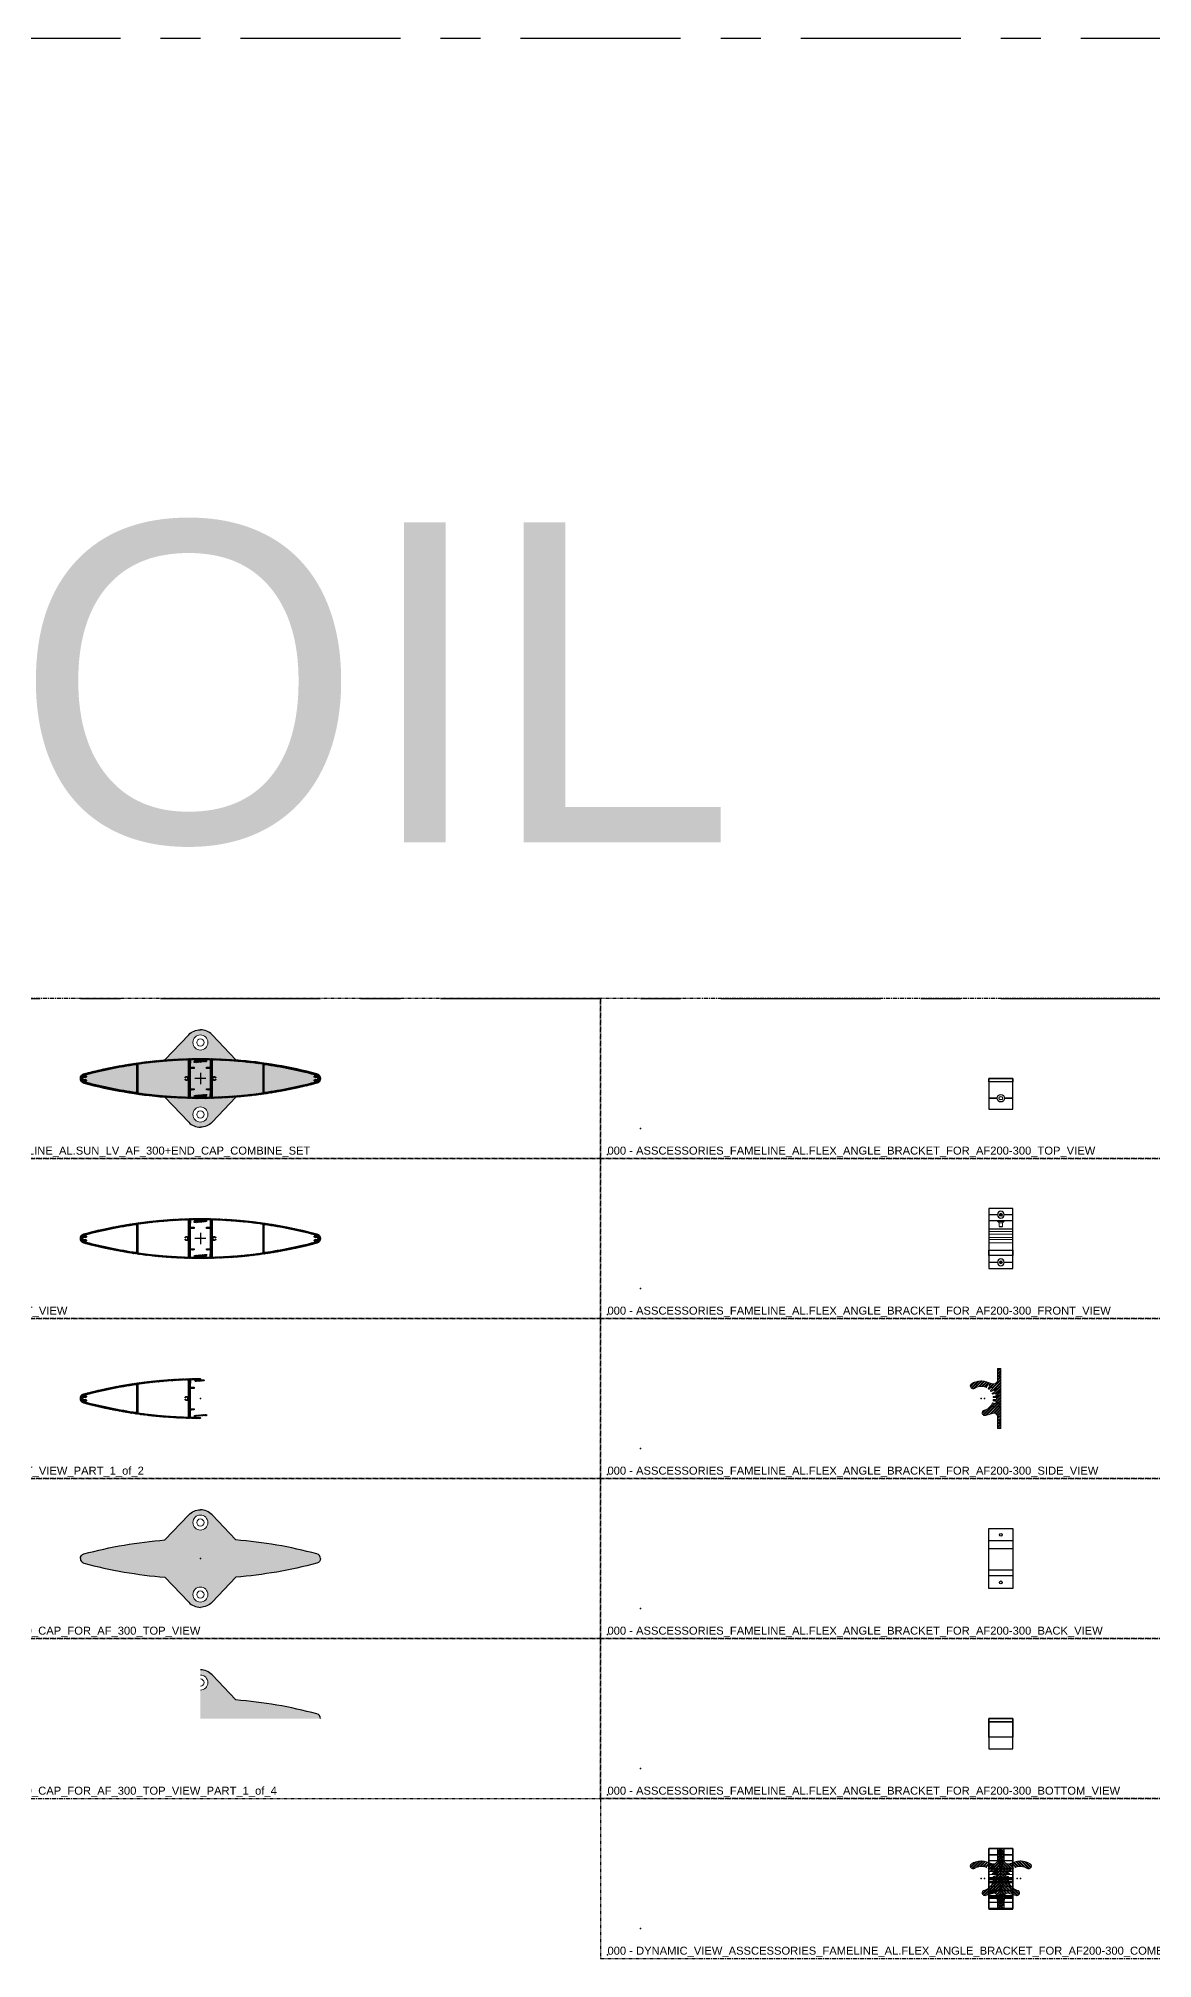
# Model space of a CAD drawing. Header units: millimetres. Extents: x -244126 to 368105, y -173968 to 259060.
# Drawn here: x 161182 to 162574, y -10996 to -8596 of the extents above; entities that cross this region are included whole.
import ezdxf

# ---------------------------------------------------------------- set-up
doc = ezdxf.new("R2010")
doc.units = ezdxf.units.MM
doc.header["$MEASUREMENT"] = 0
doc.linetypes.add('005_GG_TA_LINE', pattern=[13.75, 5, -1.25, 1.25, -1.25, 5])
doc.linetypes.add('HIDDEN', pattern=[9.524999999999999, 6.35, -3.175])
for name, color, linetype in [('000 - H A T C H', 8, 'Continuous'), ('000 - L I N E', 1, 'Continuous'), ('000 - WIPEOUT', 250, 'Continuous'), ('001 - ASCESSORIES', 1, 'Continuous'), ('A03_SUN LOUVER', 7, 'Continuous'), ('SLD-0', 179, 'Continuous')]:
    doc.layers.add(name, color=color, linetype=linetype)
doc.styles.get("Standard").update_dxf_attribs({"font": 'arial.ttf'})

# ---------------------------------------------------------------- blocks, each defined once
blk = doc.blocks.new('000 - FAMELINE_AL.SUN_LV_AF_300_CUT_VIEW_PART_1_of_2')
at = {"layer": '000 - H A T C H'}
h = blk.add_hatch(dxfattribs=at)
h.set_pattern_fill('ANSI32', color=256, scale=0.1)
h.set_pattern_definition([(45, (1e-07, 0), (-0.6735192090801867, 0.6735192090801867), []), (45, (0.4490130999976489, 0), (-0.6735192090801867, 0.6735192090801867), [])])
edge = h.paths.add_edge_path()
edge.add_line((-12.69999989999709, -14.5), (-12.69999989999709, -22.96252179788644))
edge.add_arc((-12.39999989999619, -22.96252179788514), 0.3000000000009049, 180.0000000002476, 268.729579930849)
edge.add_arc((1.010724819394682e-07, 536.1842102674107), 559.5842103790587, 268.7295799305708, 269.2112908458474)
edge.add_arc((-7.700000101717837, -23.14700182279376), 0.1999999999846368, 269.2112906221153, 359.9999998045877)
edge.add_line((-7.500000101733201, -23.14700182347588), (-7.500000101733201, -21.33554905166602))
edge.add_arc((-7.300000101733083, -21.33554905166629), 0.2000000000001174, 94.99999999989979, 179.9999999999227, ccw=False)
edge.add_line((-7.317431250282277, -21.13631011204779), (6.384361544324896, -19.93755857253745))
edge.add_line((6.384361544324896, -19.93755857253745), (7.573502437872924, -19.93755857253745))
edge.add_arc((7.573502437872773, -20.13755857254167), 0.2000000000042164, 40.29714280170782, 89.99999999995669, ccw=False)
edge.add_arc((6.963341971657395, -20.65495996967756), 1.000000000185679, -102.31057074687902, 40.29714279829642, ccw=False)
edge.add_line((6.750131329593535, -21.63196622476607), (6.463341971552985, -21.13523248556703))
edge.add_line((6.463341971552985, -21.13523248556703), (-5.413028147479815, -22.17428023481989))
edge.add_arc((-5.40000010173248, -22.77413877649765), 0.599999999999801, 91.24418450716492, 271.0070075805223)
edge.add_line((-5.389455285913606, -23.37404610839076), (-0.6000001017317453, -23.80000011160882))
edge.add_arc((-0.6000001017549951, -24.40000011161049), 0.6000000000016641, -91.93687809869272, 89.99999999777981, ccw=False)
edge.add_arc((1.0000535155541e-07, 536.1842102123957), 561.1842103240335, 254.9671165591227, 269.93667071991433, ccw=False)
edge.add_arc((-143.9999998996585, -4.263800388132184e-12), 6.000000100977642, 105.0328834441222, 254.9671165619929, ccw=False)
edge.add_arc((1.003206904215403e-07, -536.1842102147752), 561.1842103264052, 90.0306457604641, 105.03288344091101, ccw=False)
edge.add_arc((-0.2999996984743082, 24.69991988105383), 0.3000000002147847, 4.1291173147328664e-08, 90.03064580192978, ccw=False)
edge.add_line((3.017404767684638e-07, 24.69991988127003), (3.017404767684638e-07, 24.20157889305665))
edge.add_arc((0.6000003017390402, 24.20157889305504), 0.5999999999985635, 179.9999999998463, 264.9177257110026)
edge.add_line((0.5468486145102022, 23.60393778156504), (4.182792874234258, 23.28057218916365))
edge.add_arc((4.137739819342601, 22.77399263906934), 0.5085790187658414, -85.0000000003829, 84.91772571131582, ccw=False)
edge.add_line((4.182065401465628, 22.26734891701381), (-6.163450113767646, 21.36223359109863))
edge.add_arc((-6.189596836592891, 21.66109200052944), 0.3000000000033566, 210.0000000003152, 275.0000000001255, ccw=False)
edge.add_line((-6.449404457730304, 21.51109200052633), (-7.422896813005388, 23.19723022065227))
edge.add_arc((-7.682704434144409, 23.04723022065147), 0.3000000000035955, 29.9999999997803, 90.78707816440158)
edge.add_arc((9.965100034037278e-08, -536.1842101817648), 559.584210293406, 90.78707816472217, 91.27042006943643)
edge.add_line((-12.40665125846939, 23.26244805454371), (-12.69999989999709, 14.5))
edge.add_arc((-12.399999899996, 14.50000000000182), 0.3000000000010914, 180.0000000003474, 270.0000000003474)
edge.add_line((-12.39999989999418, 14.20000000000073), (-7.799999899995634, 14.20000000000073))
edge.add_arc((-7.799999899996544, 14.10000000000127), 0.0999999999994543, -5.210836206970271e-10, 89.99999999947892, ccw=False)
edge.add_line((-7.699999899997089, 14.10000000000036), (-7.699999899997089, 12.80000000000109))
edge.add_arc((-7.799999899996544, 12.80000000000018), 0.0999999999994543, -89.99999999947892, 5.210836206970271e-10, ccw=False)
edge.add_line((-7.799999899995634, 12.70000000000073), (-12.39999989999418, 12.70000000000073))
edge.add_arc((-12.39999989999573, 12.39999999999936), 0.300000000001365, 89.99999999970484, 179.9999999996004)
edge.add_line((-12.69999989999709, 12.40000000000146), (-12.69999989999709, -12.39999999999964))
edge.add_arc((-12.39999989999509, -12.39999999999873), 0.3000000000020009, 180.0000000001737, 270.0000000001737)
edge.add_line((-12.39999989999418, -12.70000000000073), (-7.799999899995634, -12.69999999999891))
edge.add_arc((-7.799999899996453, -12.79999999999827), 0.09999999999936371, -5.729816621169448e-10, 89.99999999953081, ccw=False)
edge.add_line((-7.699999899997089, -12.79999999999927), (-7.699999899997089, -14.09999999999854))
edge.add_arc((-7.799999899996544, -14.09999999999945), 0.0999999999994543, -89.99999999947892, 5.210836206970271e-10, ccw=False)
edge.add_line((-7.799999899995634, -14.19999999999891), (-12.39999989999418, -14.19999999999891))
edge.add_arc((-12.39999989999509, -14.50000000000091), 0.3000000000020009, 89.9999999998263, 179.9999999998263)
edge = h.paths.add_edge_path(flags=16)
edge.add_arc((-78.03686660911126, 17.62900320166201), 0.3000000000013996, 98.02064417349526, 179.999999999255)
edge.add_line((-78.33686660911266, 17.62900320166591), (-78.33686660915632, -17.62900320165318))
edge.add_arc((-78.03686661012334, -17.62900320249094), 0.2999999990329769, 179.9999998399986, 261.9793556658627)
edge.add_arc((1.011249963767114e-07, 536.1842102251926), 559.5842103368594, 261.9793558258327, 268.4631431674327)
edge.add_arc((-14.9999998999993, -22.89881396002464), 0.3000000000022138, 268.463143167099, 359.9999999997374)
edge.add_line((-14.69999989999709, -22.89881396002602), (-14.69999989999709, -3.162277660168911))
edge.add_arc((-15.69999989999796, -3.162277660167817), 1.000000000000865, 359.9999999999374, 475.3769335251397)
edge.add_arc((-17.19999989999596, -9.003686685105095e-12), 2.499999999989634, 217.8374797629646, 295.3769335252099, ccw=False)
edge.add_arc((-18.93745850881503, -1.349532357017301), 0.299999999996024, 120.0000000009928, 217.8374797640897, ccw=False)
edge.add_line((-19.08745850881754, -1.089724735888012), (-18.91245427895122, -0.9886859966627526))
edge.add_arc((-18.76245427895245, -1.248493617795285), 0.2999999999969645, 38.626926558658226, 120.00000000006489, ccw=False)
edge.add_arc((-17.19999989999382, -2.733837969105814e-12), 1.700000000001968, 218.6269265584073, 501.3730734411999)
edge.add_arc((-18.76245427894987, 1.248493617802246), 0.3000000000027082, 239.9999999999994, 321.373073441406, ccw=False)
edge.add_line((-18.91245427895122, 0.9886859966645716), (-19.08745850881754, 1.089724735888012))
edge.add_arc((-18.93745850881736, 1.349532357021483), 0.299999999998478, 142.1625202368455, 239.9999999997925, ccw=False)
edge.add_arc((-17.19999989999893, 3.502309553482519e-12), 2.499999999997521, 64.62306647480051, 142.1625202369634, ccw=False)
edge.add_arc((-15.69999989999738, 3.162277660168726), 1.00000000000029, 244.6230664748082, 360.0000000000106)
edge.add_line((-14.69999989999709, 3.162277660168911), (-14.69999989999709, 22.89881396002602))
edge.add_arc((-14.9999998999993, 22.89881396002464), 0.3000000000022123, 2.625865944996915e-10, 91.53685683290105)
edge.add_arc((9.979628146083996e-08, -536.1842102099766), 559.5842103216132, 91.53685683247308, 98.02064417407306)
edge = h.paths.add_edge_path(flags=16)
edge.add_arc((-141.9130206551788, -3.965039364096049), 1.110763524366557, 122.0267026727237, 248.7928853530536, ccw=False)
edge.add_arc((-143.4475707621703, -1.260937655902352), 1.999999999982232, 298.212829105697, 320.9152797126032)
edge.add_arc((-142.0503845381477, -2.395781546196623), 0.1999999999997857, 320.9152797125727, 420.0000000002483)
edge.add_line((-141.9503845381485, -2.222576465439488), (-143.7690910978643, -1.172545743605951))
edge.add_arc((-144.9999998999922, -2.909563241174092e-12), 1.699999999999228, 43.60896063099341, 316.39103936936215, ccw=False)
edge.add_line((-143.7690910978716, 1.17254574360777), (-141.9503845381413, 2.22257646543585))
edge.add_arc((-142.0503845381398, 2.395781546197423), 0.200000000003344, 299.9999999989749, 399.0847202856335)
edge.add_arc((-143.447570762173, 1.260937655885139), 2.00000000000531, 39.084720287428, 61.78717089433421)
edge.add_arc((-141.9130206561253, 3.965039364300599), 1.110763524031073, 111.20711469428491, 237.97329737448348, ccw=False)
edge.add_arc((9.747067508669716e-08, -536.1842101997086), 559.5842103111183, 98.2379621871205, 104.73344099622571, ccw=False)
edge.add_arc((-80.13686660911428, 17.32903309062183), 0.3000000000016116, 3.8608050090260804e-10, 98.23796218753728, ccw=False)
edge.add_line((-79.83686660911266, 17.32903309062385), (-79.83686660915632, -17.32903309061476))
edge.add_arc((-80.13686660915397, -17.32903309061443), 0.2999999999976524, 261.7620378129924, 359.9999999999376, ccw=False)
edge.add_arc((9.431794012471073e-08, 536.1842101843636), 559.5842102954743, 255.2665590038648, 261.76203781297, ccw=False)
blk.add_point((-6.410457193851516e-10, -3.274180926382542e-10))
at = {"layer": 'A03_SUN LOUVER', "color": 0}
for points in [[(-12.69999989999709, -14.5), (-12.69999989999709, -22.96252179788644, 0.4077340483819051), (-12.40665125887684, -23.26244805453098, 0.002101863473810399), (-7.702753129867085, -23.34698287397077, 0.4182511765308896), (-7.500000101733201, -23.14700182347588), (-7.500000101733201, -21.33554905166602, -0.3888787318531037), (-7.317431250282277, -21.13631011204779), (6.384361544324896, -19.93755857253745), (7.573502437872924, -19.93755857253745, -0.2203348001535735), (7.726042554385606, -20.00820822327296, -0.7173014346399149), (6.750131329593535, -21.63196622476607), (6.463341971552985, -21.13523248556703), (-5.413028147479815, -22.17428023481989, 0.9979323798598794), (-5.389455285913606, -23.37404610839076), (-0.6000001017317457, -23.80000011160882, -1.017046923230914), (-0.6202791788681109, -24.99965731287921, -0.06541004824665045), (-145.5562401501309, -5.794662845635685, -0.7668711655260156), (-145.5562401507494, 5.794662845461062, -0.06555326848878645), (-0.3001601595104487, 24.99991983835571, -0.4143702306790109), (3.017404767684638e-07, 24.69991988127003), (3.017404767684638e-07, 24.20157889305665, 0.3884655114578036), (0.5468486145102022, 23.60393778156504), (4.182792874234258, 23.28057218916365, -0.915670971886964), (4.182065401465628, 22.26734891701381), (-6.163450113767646, 21.36223359109863, -0.2914734195851912), (-6.449404457730304, 21.51109200052633), (-7.422896813005388, 23.19723022065227, 0.2716334435158138), (-7.686825436162359, 23.34720191489032, 0.002108980039294419), (-12.40665125846939, 23.26244805454371), (-12.69999989999709, 14.5, 0.414213562373095), (-12.39999989999418, 14.20000000000073), (-7.799999899995634, 14.20000000000073, -0.414213562373095), (-7.699999899997089, 14.10000000000036), (-7.699999899997089, 12.80000000000109, -0.414213562373095), (-7.799999899995634, 12.70000000000073), (-12.39999989999418, 12.70000000000073, 0.4142135623725622), (-12.69999989999709, 12.40000000000146), (-12.69999989999709, -12.39999999999964, 0.414213562373095), (-12.39999989999418, -12.70000000000073), (-7.799999899995634, -12.69999999999891, -0.4142135623736278), (-7.699999899997089, -12.79999999999927), (-7.699999899997089, -14.09999999999854, -0.414213562373095), (-7.799999899995634, -14.19999999999891), (-12.39999989999418, -14.19999999999891, 0.414213562373095)], [(-142.314828627569, -5.000580749259825, -0.6174087660379708), (-142.5020745905866, -3.023332898023, 0.09938340767067787), (-141.8951416243661, -2.521875311786062, 0.4614546159246116), (-141.9503845381485, -2.222576465439488), (-143.7690910978643, -1.172545743605951, -2.499611480493453), (-143.7690910978716, 1.17254574360777), (-141.9503845381413, 2.22257646543585, 0.4614546159191981), (-141.8951416243516, 2.521875311784243, 0.09938340767067784), (-142.5020745905793, 3.023332898026638, -0.6174087660371858), (-142.3148286292497, 5.00058074881963, -0.02834946401474949), (-80.17985201719497, 17.62593754443333, -0.4569807975653656), (-79.83686660911266, 17.32903309062385), (-79.83686660915632, -17.32903309061476, -0.4569807975642661), (-80.17985201723135, -17.62593754442241, -0.02834946401474949)], [(-78.0787255773765, 17.92606855941449, 0.3737820138691924), (-78.33686660911266, 17.62900320166591), (-78.33686660915632, -17.62900320165318, 0.3737820138697105), (-78.07872557908635, -17.92606855916711, 0.02829840943868344), (-15.00804589864932, -23.19870604379321, 0.4220919004688908), (-14.69999989999709, -22.89881396002602), (-14.69999989999709, -3.162277660168911, 0.5507604245865321), (-16.12857132856956, -2.258769757261689, -0.3518586728565229), (-19.17438468273834, -1.533559496612725, -0.4548701274340908), (-19.08745850881754, -1.089724735888012), (-18.91245427895122, -0.9886859966627526, -0.3707699816195648), (-18.5280861221116, -1.061219575127325, 2.853402154542438), (-18.52808612210432, 1.061219575130963, -0.3707699816195648), (-18.91245427895122, 0.9886859966645716), (-19.08745850881754, 1.089724735888012, -0.4548701274333012), (-19.17438468274562, 1.533559496614544, -0.3518586728561191), (-16.12857132856956, 2.258769757263508, 0.5507604245865323), (-14.69999989999709, 3.162277660168911), (-14.69999989999709, 22.89881396002602, 0.4220919004688907), (-15.00804589864932, 23.19870604379321, 0.02829840943868338)]]:
    blk.add_lwpolyline(points, format="xyb", close=True, dxfattribs=at)
blk = doc.blocks.new('000 - ASSCESSORIES_FAMELINE_AL.END_CAP_FOR_AF_300_TOP_VIEW_PART_1_of_4')
at = {"layer": '000 - H A T C H'}
h = blk.add_hatch(color=250, dxfattribs=at)
edge = h.paths.add_edge_path()
edge.add_line((44.26472835011374, 23.25153372617945), (14.52266582313227, 54.66245292382609))
edge.add_arc((-0.3262194707072616, 40.44413862827247), 20.55844974400425, 43.75724557493645, 89.09079801459133)
edge.add_line((0, 61), (0, 54.39999996224135))
edge.add_arc((0, 44.99999996876431), 9.399999993477032, -90, 90, ccw=False)
edge.add_line((0, 35.59999997528728), (0, 0))
edge.add_line((0, 0), (150, 0))
edge.add_arc((143.9253125867756, -0.05756107502707097), 6.074960118860481, 0.5428934427453079, 74.97374580631451)
edge.add_arc((5.427125415735645e-11, -536.1842101542244), 561.1842101368545, 74.97302848763162, 85.47596078445538)
at = {"layer": '001 - ASCESSORIES', "color": 0}
blk.add_lwpolyline([(150, 0, 0.3340455848577997), (145.5562401227216, 5.794662744228845, 0.04588564638147995), (44.26472835011373, 23.25153372617933), (14.52266582313314, 54.66245292382519, 0.2004257880829333), (0, 61)], format="xyb", dxfattribs=at)
at = {"layer": '001 - ASCESSORIES', "color": 8, "linetype": 'Continuous', "lineweight": 15}
for radius in [9.399999993477033, 4.499999996877314]:
    blk.add_arc((0, 44.99999996876431), radius, 270, 90, dxfattribs=at)
blk = doc.blocks.new('000 - ASSCESSORIES_FAMELINE_AL.END_CAP_FOR_AF_300_TOP_VIEW')
at = {"layer": '001 - ASCESSORIES', "color": 0}
blk.add_point((0, 0), dxfattribs=at)
at = {"layer": '001 - ASCESSORIES', "color": 0, "xscale": -1}
blk.add_blockref('000 - ASSCESSORIES_FAMELINE_AL.END_CAP_FOR_AF_300_TOP_VIEW_PART_1_of_4', (0, 0), dxfattribs=at)
at = {"layer": '001 - ASCESSORIES', "color": 0}
blk.add_blockref('000 - ASSCESSORIES_FAMELINE_AL.END_CAP_FOR_AF_300_TOP_VIEW_PART_1_of_4', (0, 0), dxfattribs=at)
at = {"layer": '001 - ASCESSORIES', "color": 0, "rotation": 180}
blk.add_blockref('000 - ASSCESSORIES_FAMELINE_AL.END_CAP_FOR_AF_300_TOP_VIEW_PART_1_of_4', (0, 0), dxfattribs=at)
at = {"layer": '001 - ASCESSORIES', "color": 0, "xscale": -1, "rotation": 180}
blk.add_blockref('000 - ASSCESSORIES_FAMELINE_AL.END_CAP_FOR_AF_300_TOP_VIEW_PART_1_of_4', (0, 0), dxfattribs=at)
blk = doc.blocks.new('000 - FAMELINE_AL.SUN_LV_AF_300_CUT_VIEW')
at = {"layer": 'Defpoints', "color": 250}
for p, q in [((6.923684722735746, 0), (-6.923684722735746, 0)), ((0, 6.923684722735746), (0, -6.923684722735746))]:
    blk.add_line(p, q, dxfattribs=at)
at = {"layer": 'A03_SUN LOUVER', "color": 0}
blk.add_blockref('000 - FAMELINE_AL.SUN_LV_AF_300_CUT_VIEW_PART_1_of_2', (-1.000078668766946e-07, 3.274180926382542e-10), dxfattribs=at)
at = {"layer": 'A03_SUN LOUVER', "color": 0, "rotation": 180}
blk.add_blockref('000 - FAMELINE_AL.SUN_LV_AF_300_CUT_VIEW_PART_1_of_2', (1.000078677246014e-07, -3.274180926382419e-10), dxfattribs=at)
blk = doc.blocks.new('*U1653')
at = {"layer": '001 - ASCESSORIES', "color": 0}
blk.add_blockref('000 - ASSCESSORIES_FAMELINE_AL.END_CAP_FOR_AF_300_TOP_VIEW', (0, 0), dxfattribs=at)
at = {"layer": 'A03_SUN LOUVER', "color": 3}
blk.add_blockref('000 - FAMELINE_AL.SUN_LV_AF_300_CUT_VIEW', (7.958078640513122e-13, 0), dxfattribs=at)
blk = doc.blocks.new('*U1763')
at = {"color": 0, "linetype": '005_GG_TA_LINE'}
blk.add_lwpolyline([(0, 0), (1000, 0), (1000, 200), (0, 200)], close=True, dxfattribs=at)
for p in [(50, 37.5), (8.581742425833, 4.877933635547379)]:
    blk.add_point(p, dxfattribs=at)
blk.add_attdef('NAMEBLK', (8.581742425833, 4.877933635547379), '', height=10, dxfattribs=at)
blk = doc.blocks.new('*U1767')
at = {"color": 0, "linetype": '005_GG_TA_LINE'}
blk.add_lwpolyline([(0, 0), (200, 0), (200, 30), (0, 30)], close=True, dxfattribs=at)
blk.add_attdef('NAMEBLK', (8.581742425833, 4.877933635547379), '', height=10, dxfattribs=at)
blk = doc.blocks.new('000 - ASSCESSORIES_FAMELINE_AL.FLEX_ANGLE_BRACKET_FOR_AF200-300_TOP_VIEW')
at = {"color": 2}
blk.add_wipeout([(14.999999999999998, -38.20020784022984), (14.999999999999998, 0), (-14.999999999999996, 0), (-15, -38.20020784022984)], dxfattribs=at).dxf.layer = '000 - WIPEOUT'
at = {"color": 0, "linetype": 'Continuous', "lineweight": 0, "extrusion": (-1, -6.123233995736766e-17, -2.220446049250313e-16)}
blk.add_line((15, -38.20020784022984), (-15, -38.20020784022984), dxfattribs=at)
at = {"color": 2}
blk.add_lwpolyline([(15, -38.20020784022984), (15, -9.18485099360515e-16), (-15, 9.18485099360515e-16), (-15, -38.20020784022984)], close=True, dxfattribs=at)
at = {"layer": '001 - ASCESSORIES', "linetype": 'Continuous', "lineweight": 0, "extrusion": (-1, -6.123233995736766e-17, -2.220446049250313e-16)}
for p, q in [((-4.711444490670774, -24.30222596008855), (-15, -24.30222596008855)), ((-4.720858201312355, -24.60020744982523), (-15, -24.60020744982523)), ((-4.711444441286973, -24.89818972037949), (-15, -24.89818972037949)), ((15, -24.30222596008855), (4.71144449067077, -24.30222596008855)), ((15, -24.89818972037949), (4.71144444128697, -24.89818972037949)), ((15, -24.60020744982523), (4.720858201312351, -24.60020744982523))]:
    blk.add_line(p, q, dxfattribs=at)
at = {"layer": '001 - ASCESSORIES', "color": 3}
blk.add_lwpolyline([(-15, -4.000207570009592), (-15, 9.18485099360515e-16), (15, -9.18485099360515e-16), (15, -4.000207570009594)], close=True, dxfattribs=at)
at = {"layer": '001 - ASCESSORIES'}
for centre, radius in [((-1.506328265589495e-15, -24.60020744982569), 4.720858201312359), ((-1.506328265589467e-15, -24.60020744982523), 2.249999903142339)]:
    blk.add_circle(centre, radius, dxfattribs=at)
blk = doc.blocks.new('000 - ASSCESSORIES_FAMELINE_AL.FLEX_ANGLE_BRACKET_FOR_AF200-300_SIDE_VIEW')
at = {"layer": '000 - H A T C H'}
h = blk.add_hatch(dxfattribs=at)
h.set_pattern_fill('ANSI32', color=8, scale=7)
h.set_pattern_definition([(45, (3200.582122079782, 501.9556420693257), (-1.856155300614688, 1.856155300614688), []), (45, (3201.819558944782, 501.9556420693257), (-1.856155300614688, 1.856155300614688), [])])
edge = h.paths.add_edge_path()
edge.add_arc((-24.60009297727149, 1.092597291219022e-05), 22.0000000000029, 90.77607391714648, 123.2564312859631)
edge.add_arc((-34.8000929772711, 15.55378860215449), 3.400000000000849, 123.2564312859582, 303.2564312860495)
edge.add_arc((-24.60009297727166, 1.092597051943756e-05), 15.20000000000311, 65.77656419011902, 123.2564312859393, ccw=False)
edge.add_arc((-18.2815331998316, 14.04407751796509), 0.2000001331612148, 245.7765641900522, 329.9999312689536)
edge.add_line((-18.10832812371223, 13.94407724361054), (-16.31922733306351, 17.04289124551826))
edge.add_arc((-16.05941988014751, 16.89289134263949), 0.2999998057571702, 60.00004524878108, 149.999999999958, ccw=False)
edge.add_line((-15.90942018244937, 17.15269891401647), (-14.09076643508001, 16.10269913199477))
edge.add_arc((-14.24076610740318, 15.84289121904718), 0.3000000888787198, -29.999971654117473, 60.00008206330642, ccw=False)
edge.add_line((-13.98095833508728, 15.69289130314223), (-15.77005958349469, 12.59407739653057))
edge.add_arc((-15.59685450273591, 12.49407739652947), 0.200000000002181, 149.9999999999971, 234.2234358103231)
edge.add_arc((-24.60009297727736, 1.092594628993027e-05), 15.20000000002425, 50.776564190154375, 54.22343580992401, ccw=False)
edge.add_arc((-14.86196101252971, 11.93017392820862), 0.200000111124736, 230.7765641902996, 315.0001145294227)
edge.add_line((-14.72053929502613, 11.78875277608404), (-12.19036897575438, 14.31892340966738))
edge.add_arc((-11.97823689478033, 14.10679132869315), 0.3000000659280574, 44.99996698555748, 134.9999999999758, ccw=False)
edge.add_line((-11.76610469157345, 14.31892328743447), (-10.28118066655111, 12.83399907593912))
edge.add_arc((-10.49331266104002, 12.62186715886523), 0.2999998888787882, -44.99999513174453, 44.999989545294795, ccw=False)
edge.add_line((-10.28118068723438, 12.40973522110806), (-12.81135141736081, 9.879564176684426))
edge.add_arc((-12.66993006112226, 9.738142820446036), 0.2000000000016426, 135.0000000000331, 219.2234358110653)
edge.add_arc((-24.60009297726682, 1.092596317775474e-05), 15.20000000000145, 35.776564190161594, 39.22343580991469, ccw=False)
edge.add_arc((-12.10602643544547, 9.003249451867786), 0.2000000878489613, 215.7765641898848, 300.0000006170934)
edge.add_line((-12.00602638965552, 8.830044296108497), (-8.907212818396829, 10.61914534852031))
edge.add_arc((-8.757212633545205, 10.35933740721299), 0.3000003697028865, 30.000002280675574, 120.0000000000399, ccw=False)
edge.add_line((-8.497404698208584, 10.50933760240616), (-7.447405332582321, 8.690683874414503))
edge.add_arc((-7.707213135827003, 8.540683940658628), 0.3000001245892988, -59.99978517703721, 29.99997165315972, ccw=False)
edge.add_line((-7.557212099418621, 8.28087677403306), (-10.65602650671713, 6.491775729537039))
edge.add_arc((-10.55602650671645, 6.318570648779192), 0.2000000000011698, 120.0000000000309, 204.2234358092512)
edge.add_arc((-24.60009297725487, 1.092597518503879e-05), 15.19999999998398, 20.77656419013698, 24.223435809918385, ccw=False)
edge.add_arc((-10.20154197550752, 5.462769111765232), 0.1999999333386133, 200.7765641900455, 284.9998861499537)
edge.add_line((-10.14977856761038, 5.26958390804009), (-6.693500616368738, 6.19569065586461))
edge.add_arc((-6.615854801818094, 5.905912530964527), 0.3000003903128138, 14.999958002615585, 104.9999999999007, ccw=False)
edge.add_line((-6.326076620004415, 5.983558133110421), (-5.782557436228444, 3.955113908268686))
edge.add_arc((-6.072335255011799, 3.877468727691674), 0.2999999305427846, -74.99996355760959, 14.999898177128387, ccw=False)
edge.add_line((-5.9946893751478, 3.587691096281276), (-9.450966682382614, 2.661584239174886))
edge.add_arc((-9.399202873362032, 2.468399073916454), 0.2000000000006168, 104.9999999999756, 189.2234358107711)
edge.add_arc((-24.60009297726654, 1.092596508422972e-05), 15.19999999999707, 5.776564190153806, 9.223435809914292, ccw=False)
edge.add_arc((-9.278294797347732, 1.550010924212877), 0.1999999824942102, 185.7765641900828, 270.0001218303278)
edge.add_line((-9.2782943720797, 1.35001094171912), (-5.700092994685519, 1.350010941718779))
edge.add_arc((-5.700092959753613, 1.050010485744458), 0.3000004559743231, 0.00016735558529035188, 90.00000667149249, ccw=False)
edge.add_line((-5.40009250378057, 1.050011362017585), (-5.40009250378057, -1.049988563104193))
edge.add_arc((-5.70009297726923, -1.04998860053435), 0.300000473488662, -90.0000842393033, 7.1486219894723035e-06, ccw=False)
edge.add_line((-5.700093418345887, -1.349989074022687), (-9.278294779931684, -1.349989074022346))
edge.add_arc((-9.278294779932194, -1.549989074023255), 0.2000000000009088, 89.99999999985396, 174.2234358099506)
edge.add_arc((-24.60009297726734, 1.092596235041654e-05), 15.19999999999318, 350.7765641901628, 354.223435809936, ccw=False)
edge.add_arc((-9.399202851197433, -2.468377225565022), 0.2000000224565068, 170.7765641899621, 254.9998653730093)
edge.add_line((-9.450967119954157, -2.661562290885001), (-5.994689121540205, -3.587669142881339))
edge.add_arc((-6.072334751168622, -3.877447236391498), 0.3000003121311309, -14.99987230951632, 75.00003256256412, ccw=False)
edge.add_line((-5.78255652874418, -3.955092384902571), (-6.326077194227992, -5.983536711489762))
edge.add_arc((-6.615854826887664, -5.905891028834289), 0.2999998807081068, 255.0001366492594, 345.00000000005326, ccw=False)
edge.add_line((-6.693499818429473, -6.195668846676426), (-10.14977810415871, -5.269562118199929))
edge.add_arc((-10.20154191318084, -5.462747283459456), 0.2000000000020759, 74.99999999967756, 159.2234358096688)
edge.add_arc((-24.60009297727213, 1.092596992968708e-05), 15.19999999999574, 284.63664156122564, 339.2234358099151, ccw=False)
edge.add_arc((-19.9000930303588, -17.99637739733681), 3.399999789903094, 104.6366415612264, 288.1922939544101)
edge.add_line((-18.83858879148715, -21.22642497008223), (-10.56112827296397, -18.50616927835983))
edge.add_arc((-9.000092902889328, -23.25623986259525), 5.000000198184266, 1.0062864589599485e-05, 108.1922887235545, ccw=False)
edge.add_line((-4.000092704705139, -23.25623898444462), (-4.000092704705139, -29.44998859105397))
edge.add_line((-4.000092704705139, -29.44998859105397), (-3.700093214324852, -29.7499899440794))
edge.add_line((-3.700093214324852, -29.7499899440794), (-4.000093636022257, -30.0499885031378))
edge.add_line((-4.000093636022257, -30.0499885031378), (-4.000115608000897, -36.99998832726328))
edge.add_arc((-3.500114862942461, -36.99998987946843), 0.5000007450608447, 179.9998221306572, 269.9997702214319)
edge.add_line((-3.500116868141731, -37.49999062452525), (-0.500116415155162, -37.49999844761965))
edge.add_arc((-0.5001148629552006, -36.99999844762002), 0.5000000000020398, 269.9998221309865, 359.9998221307976)
edge.add_line((-0.0001148629555700609, -36.99999999982163), (0.0001148629555700609, 36.99999999982163))
edge.add_arc((-0.4998858820982593, 37.00000155202557), 0.5000007450562387, 359.9998221307947, 449.9998176911096)
edge.add_line((-0.4998842911506927, 37.50000229707928), (-3.499884329883344, 37.50001012018163))
edge.add_arc((-3.499885882085333, 37.0000103183694), 0.4999998018146391, 89.9998221306836, 179.9997674898801)
edge.add_line((-3.999885683895855, 37.00001234740216), (-3.99990725950579, 30.05001204643224))
edge.add_line((-3.99990725950579, 30.05001204643224), (-3.69999917576547, 29.75010210061373))
edge.add_line((-3.69999917576547, 29.75010210061373), (-4.000092707051635, 29.4500104325457))
edge.add_line((-4.000092707051635, 29.4500104325457), (-4.000093103419431, 23.29818408063829))
edge.add_arc((-9.000092920139895, 23.29818408063864), 4.999999816720464, 251.838222947856, 359.999999999996, ccw=False)
edge.add_line((-10.55859839914797, 18.54728323562972), (-17.74266868537893, 20.90397543228346))
edge.add_arc((-24.60009297727149, 1.092596625085207e-05), 22.00000000000927, 71.8382231318008, 89.22392608287757)
edge.add_line((-24.30211109713059, 21.9979928061187), (-24.60009258686728, 21.70001092597329))
edge.add_line((-24.60009258686728, 21.70001092597329), (-24.89807485742153, 21.99799280611887))
at = {"color": 8, "linetype": 'HIDDEN', "lineweight": 0}
for p, q in [((-4.000092817173709, 27.7499110700432), (8.614690273134329e-05, 27.74989865187075)), ((9.856451993073279e-05, 31.74989865185165), (-3.999901982331494, 31.74991106947022)), ((-13.19904798806169, -10.05285098703212), (-1.960833017555387, -10.05288587499422)), ((-1.96081716833055, -4.947485875018856), (-6.05431686208135, -4.969506510368944)), ((-1.96081716833055, -4.947485875018856), (-1.960833017555387, -10.05288587499422)), ((-1.960833017555387, -10.05288587499422), (-3.225380146432144e-05, -12.38969196212361)), ((-1.895832838272327e-06, -2.61069196217062), (-1.96081716833055, -4.947485875018685)), ((-4.000099011060456, -31.75018097492261), (-9.856543306341337e-05, -31.75019339254095)), ((-8.614781631877122e-05, -27.75019339256005), (-4.000092705300403, -27.75018097492284))]:
    blk.add_line(p, q, dxfattribs=at)
at = {"layer": '000 - L I N E', "color": 9}
blk.add_line((-24.60009258686728, 21.70001092597329), (-24.30211109712832, 21.99799280612092), dxfattribs=at)
for p in [(-24.60009297727106, 1.092596880880592e-05), (-20.30696706471394, 1.092596880880592e-05)]:
    blk.add_point(p, dxfattribs=at)
at = {"layer": '001 - ASCESSORIES', "color": 0, "linetype": 'Continuous', "lineweight": 15}
blk.add_lwpolyline([(-24.89807485742153, 21.99799280611887, 0.1426788207495108), (-36.66460910630326, 18.39695226339256, 1.000000000000798), (-32.9355768482344, 12.71062494091939, -0.2561977009595168), (-18.3635924716466, 13.86168692288493, 0.3849826888630289), (-18.10832812371223, 13.94407724361054), (-16.31922733306351, 17.04289124551826, -0.4142133310633441), (-15.90942018244937, 17.15269891401647), (-14.09076643508001, 16.10269913199477, -0.4142138369739624), (-13.98095833508728, 15.69289130314223), (-15.77005958349469, 12.59407739653057, 0.3849830332087801), (-15.71377967772992, 12.3318167930131, -0.01504094874934099), (-14.98843032818127, 11.77523666139223, 0.3849836070004197), (-14.72053929502613, 11.78875277608404), (-12.19036897575438, 14.31892340966738, -0.4142137311411944), (-11.76610469157345, 14.31892328743447), (-10.28118066655111, 12.83399907593912, -0.4142134840428718), (-10.28118068723438, 12.40973522110806), (-12.81135141736081, 9.879564176684426, 0.3849830332123187), (-12.82486724185014, 9.611673575059058, -0.01504094874926947), (-12.26828711023177, 8.886324225515693, 0.3849830362993746), (-12.00602638965552, 8.830044296108497), (-8.907212818396829, 10.61914534852031, -0.4142135507145975), (-8.497404698208584, 10.50933760240616), (-7.447405332582321, 8.690683874414503, -0.4142123193015173), (-7.557212099418621, 8.28087677403306), (-10.65602650671713, 6.491775729537039, 0.3849830332032427), (-10.73841698036199, 6.236511431601457, -0.0150409487493929), (-10.38853608284467, 5.39182422360102, 0.3849824628160552), (-10.14977856761038, 5.26958390804009), (-6.693500616368738, 6.19569065586461, -0.4142137770611755), (-6.326076620004415, 5.983558133110421), (-5.782557436228444, 3.955113908268686, -0.4142128555680248), (-5.9946893751478, 3.587691096281276), (-9.450966682382614, 2.661584239174886, 0.3849830332111331), (-9.596617030555763, 2.436342084979003, -0.0150409487493015), (-9.47727917210409, 1.529881055845067, 0.3849836435791997), (-9.2782943720797, 1.35001094171912), (-5.700092994685519, 1.350010941718779, -0.4142127409641204), (-5.40009250378057, 1.050011362017585), (-5.40009250378057, -1.049988563104193, -0.4142140295437709), (-5.700093418345887, -1.349989074022687), (-9.278294779931684, -1.349989074022346, 0.3849830332076324), (-9.477279172106364, -1.529859203893523, -0.0150409487493572), (-9.596617030557127, -2.436320233030756, 0.3849823587236142), (-9.450967119954157, -2.661562290885001), (-5.994689121540205, -3.587669142881339, -0.4142130760839127), (-5.78255652874418, -3.955092384902571), (-6.326077194227992, -5.983536711489762, -0.4142128638292183), (-6.693499818429473, -6.195668846676426), (-10.14977810415871, -5.269562118199929, 0.3849830332071024), (-10.38853608284603, -5.391802371647145, -0.2427883777867974), (-20.7592327622167, -14.70671518177664, 1.031520472800772), (-18.83858879148715, -21.22642497008223), (-10.56112827296397, -18.50616927835983, -0.510582686825665), (-4.000092704705139, -23.25623898444462), (-4.000092704705139, -29.44998859105397), (-3.700093214324852, -29.7499899440794), (-4.000093636022257, -30.0499885031378), (-4.000115608000897, -36.99998832726328, 0.4142132970157022), (-3.500116868141731, -37.49999062452525), (-0.500116415155162, -37.49999844761965, 0.4142135623721294), (-0.0001148629555700609, -36.99999999982163), (0.0001148629555700609, 36.99999999982163, 0.4142135396776404), (-0.4998842911506927, 37.50000229707928), (-3.499884329883344, 37.50001012018163, 0.4142132830520119), (-3.999885683895855, 37.00001234740216), (-3.99990725950579, 30.05001204643224), (-3.69999917576547, 29.75010210061373), (-4.000092707051635, 29.4500104325457), (-4.000093103419431, 23.29818408063829, -0.5104149144200552), (-10.55859839914797, 18.54728323562972), (-17.74266868537893, 20.90397543228346, 0.07600529051318779), (-24.30211109713059, 21.9979928061187), (-24.60009258686728, 21.70001092597329)], format="xyb", close=True, dxfattribs=at)
blk = doc.blocks.new('000 - ASSCESSORIES_FAMELINE_AL.FLEX_ANGLE_BRACKET_FOR_AF200-300_FRONT_VIEW')
at = {"color": 0, "linetype": 'Continuous', "lineweight": 0, "extrusion": (1, -4.930380657631324e-32, -2.220446049250312e-16)}
for p, q in [((-15, 37.50000428390302), (15, 37.50000428390302)), ((-15, 30.05000621015125), (-4.23940453017957, 30.05000621015125)), ((-15, 29.45000459626471), (-4.239391767625705, 29.45000459626471)), ((4.239392438178868, 29.45000459626471), (15, 29.45000459626471)), ((4.239405200732733, 30.05000621015125), (15, 30.05000621015125)), ((-15, -29.45008583454188), (-15, -29.74999578036039)), ((-15, -29.45008583454188), (-4.23940453017957, -29.45008583454188)), ((-15, -29.74999578036039), (-15, -30.05008744842843)), ((-15, -30.05008744842843), (-4.239391767625705, -30.05008744842843)), ((-15, -37.50000428390302), (15, -37.50000428390302)), ((4.239392438178868, -30.05008744842843), (15, -30.05008744842843)), ((4.239405200732733, -29.45008583454188), (15, -29.45008583454188)), ((15, -29.45008583454188), (15, -29.74999578036039)), ((15, -29.74999578036039), (15, -30.05008744842843))]:
    blk.add_line(p, q, dxfattribs=at)
at = {"color": 1, "linetype": 'Continuous', "lineweight": 0, "extrusion": (1, -4.930380657631324e-32, -2.220446049250312e-16)}
for p, q in [((-15, 11.73016798080278), (15, 11.73016798080278)), ((-15, 8.803243527737663), (15, 8.803243527737663)), ((-15, 5.262763342145433), (15, 5.262763342145433)), ((-15, 1.350005105438129), (15, 1.350005105438129)), ((-15, -1.349994910303337), (15, -1.349994910303337)), ((-15, -5.262753119738306), (15, -5.262753119738306))]:
    blk.add_line(p, q, dxfattribs=at)
at = {"color": 8, "linetype": 'ByBlock', "lineweight": 0}
for p, q in [((-4.702077277372666, 22.00006230939266), (-2.249999903142452, 19.54798493516245)), ((-2.249999903142452, 19.54798493516245), (0, 19.54798493516245)), ((-2.249999903142452, 19.54798493516245), (-2.249999903142452, 15.19940886628427)), ((0, 19.54798493516245), (2.249999903142452, 19.54798493516245)), ((2.249999903142452, 19.54798493516245), (4.702077277372894, 22.00006230939289)), ((2.249999903142452, 15.19992202502289), (2.249999903142452, 19.54798493516245))]:
    blk.add_line(p, q, dxfattribs=at)
at = {"color": 2}
for points in [[(-15, -37.50000428390302), (15, -37.50000428390302), (15, 37.50000428390302), (-15, 37.50000428390302)], [(-15, 12.15378276587251), (15, 12.15378276587251), (15, 21.99798696983788), (-15, 21.99798696983788)], [(-15, -14.70672101805764), (15, -14.70672101805764), (15, -21.39638302352097), (-15, -21.39638302352097)]]:
    blk.add_lwpolyline(points, close=True, dxfattribs=at)
for points in [[(-4.239398194527269, 30.05009575471308), (-3.947614418943829, 29.75009626433274), (-4.238029669148091, 29.45009575471039)], [(4.239314864085145, 30.05000621015125), (3.94898361487634, 29.75009626433274), (4.239392438178868, 29.45000459626476)], [(-4.239398194527269, -29.44999628998005), (-3.947614418943829, -29.74999578036039), (-4.238029669148091, -30.04999628998274)], [(4.239314864085145, -29.45008583454188), (3.94898361487634, -29.74999578036039), (4.239392438178868, -30.05008744842837)]]:
    blk.add_lwpolyline(points)
at = {"color": 8, "linetype": 'ByBlock'}
for centre, radius, start, end in [((-2.842170943040401e-13, 48.06806341458815), 26.48868083432665, 259.7750849392324, 280.2249150607676), ((0.0002965237669059206, 30.2575432320819), 15.22475358455586, 261.5156323068299, 278.4974943987622)]:
    blk.add_arc(centre, radius, start, end, dxfattribs=at)
at = {"layer": '000 - L I N E', "color": 9}
for centre in [(3.352747626195196e-07, 29.75009557888478), (3.352747626195196e-07, -29.74999646580835)]:
    blk.add_circle(centre, 1.75, dxfattribs=at)
for centre, start, end in [((3.352765816089232e-07, 29.75009557888478), 4.047776573145431, 175.9522234268546), ((3.352765816089232e-07, 29.75009557888478), 184.0477718219618, 355.9522167808286), ((3.352765816089232e-07, -29.74999646580835), 4.047776573145431, 175.9522234268546), ((3.352765816089232e-07, -29.74999646580835), 184.0477718219618, 355.9522167808286)]:
    blk.add_arc(centre, 4.25, start, end, dxfattribs=at)
at = {"layer": 'SLD-0', "color": 250}
for p, q in [((-1.749999664725237, 29.75009557888478), (1.750000335274763, 29.75009557888478)), ((3.352756721142214e-07, 31.50009557888478), (3.352756721142214e-07, 28.00009557888478)), ((-1.749999664725237, -29.74999646580835), (1.750000335274763, -29.74999646580835)), ((3.352756721142214e-07, -27.99999646580835), (3.352756721142214e-07, -31.49999646580835))]:
    blk.add_line(p, q, dxfattribs=at)
blk = doc.blocks.new('000 - ASSCESSORIES_FAMELINE_AL.FLEX_ANGLE_BRACKET_FOR_AF200-300_BACK_VIEW')
at = {"color": 8, "linetype": 'ByBlock'}
for p, q in [((15, 21.99798696983788), (-15, 21.99798696983788)), ((15, 12.15378276587251), (-15, 12.15378276587251)), ((15, -14.70672101805764), (-15, -14.70672101805764)), ((15, -21.39638302352097), (-15, -21.39638302352097))]:
    blk.add_line(p, q, dxfattribs=at)
at = {"color": 1}
for centre in [(3.352747626195196e-07, 29.75009557888478), (3.352747626195196e-07, -29.74999646580835)]:
    blk.add_circle(centre, 1.75, dxfattribs=at)
at = {"layer": '001 - ASCESSORIES', "color": 1}
blk.add_lwpolyline([(-15, 37.50000428390302), (15, 37.50000428390302), (15, -37.50000428390302), (-15, -37.50000428390302)], close=True, dxfattribs=at)
blk = doc.blocks.new('000 - ASSCESSORIES_FAMELINE_AL.FLEX_ANGLE_BRACKET_FOR_AF200-300_BOTTOM_VIEW')
at = {"color": 1}
blk.add_lwpolyline([(15, -37.64315256335567), (15, 0), (-15, 0), (-15, -37.64315256335567)], close=True, dxfattribs=at)
at = {"color": 3}
blk.add_lwpolyline([(-15, -4.000000546858018), (-15, 0), (15, 0), (15, -4.000000546858018)], close=True, dxfattribs=at)
at = {"color": 2}
blk.add_lwpolyline([(-15, -23.29998874510829), (-15, -4.000000546858018), (15, -4.000000546858018), (15, -23.29998874510829)], close=True, dxfattribs=at)
blk = doc.blocks.new('*U3627')
at = {"layer": '001 - ASCESSORIES', "color": 0}
blk.add_blockref('000 - ASSCESSORIES_FAMELINE_AL.FLEX_ANGLE_BRACKET_FOR_AF200-300_TOP_VIEW', (0, 0), dxfattribs=at)
for name in ['000 - ASSCESSORIES_FAMELINE_AL.FLEX_ANGLE_BRACKET_FOR_AF200-300_SIDE_VIEW', '000 - ASSCESSORIES_FAMELINE_AL.FLEX_ANGLE_BRACKET_FOR_AF200-300_FRONT_VIEW', '000 - ASSCESSORIES_FAMELINE_AL.FLEX_ANGLE_BRACKET_FOR_AF200-300_BACK_VIEW', '000 - ASSCESSORIES_FAMELINE_AL.FLEX_ANGLE_BRACKET_FOR_AF200-300_BOTTOM_VIEW']:
    blk.add_blockref(name, (0, 0), dxfattribs=at)
at = {"layer": '001 - ASCESSORIES', "color": 0, "xscale": -1}
blk.add_blockref('000 - ASSCESSORIES_FAMELINE_AL.FLEX_ANGLE_BRACKET_FOR_AF200-300_SIDE_VIEW', (0.0002297259111265286, 0), dxfattribs=at)

msp = doc.modelspace()

# ---------------------------------------------------------------- block references
at = {"color": 3}
for name, p in [('*U1653', (161384.1014950252, -9895.80520517769)), ('000 - ASSCESSORIES_FAMELINE_AL.END_CAP_FOR_AF_300_TOP_VIEW', (161384.1014950252, -10495.80520517769)), ('000 - ASSCESSORIES_FAMELINE_AL.END_CAP_FOR_AF_300_TOP_VIEW_PART_1_of_4', (161384.1014950252, -10695.80520517769))]:
    msp.add_blockref(name, p, dxfattribs=at)
for name, p in [('000 - ASSCESSORIES_FAMELINE_AL.FLEX_ANGLE_BRACKET_FOR_AF200-300_FRONT_VIEW', (162384.1014950252, -10095.80520517769)), ('000 - ASSCESSORIES_FAMELINE_AL.FLEX_ANGLE_BRACKET_FOR_AF200-300_SIDE_VIEW', (162384.1014950252, -10295.80520517769)), ('000 - ASSCESSORIES_FAMELINE_AL.FLEX_ANGLE_BRACKET_FOR_AF200-300_BACK_VIEW', (162384.1014950252, -10495.80520517769)), ('000 - ASSCESSORIES_FAMELINE_AL.FLEX_ANGLE_BRACKET_FOR_AF200-300_BOTTOM_VIEW', (162384.1014950252, -10695.80520517769))]:
    msp.add_blockref(name, p)
at = {"layer": '001 - ASCESSORIES', "linetype": '005_GG_TA_LINE', "xscale": 40, "yscale": 40, "zscale": 40}
msp.add_blockref('*U1767', (158884.1014950252, -9795.80520517769), dxfattribs=at).add_auto_attribs({'NAMEBLK': 'AEROFOIL'})
at = {"layer": '001 - ASCESSORIES', "linetype": '005_GG_TA_LINE'}
for p, values in [((160884.1014950252, -9995.80520517769), {'NAMEBLK': '000 - DYNAMIC_ARRAY+COMBINE_FAMELINE_AL.SUN_LV_AF_300+END_CAP_COMBINE_SET'}), ((161884.1014950252, -9995.80520517769), {'NAMEBLK': '000 - ASSCESSORIES_FAMELINE_AL.FLEX_ANGLE_BRACKET_FOR_AF200-300_TOP_VIEW'}), ((160884.1014950252, -10195.80520517769), {'NAMEBLK': '000 - FAMELINE_AL.SUN_LV_AF_300_CUT_VIEW'}), ((161884.1014950252, -10195.80520517769), {'NAMEBLK': '000 - ASSCESSORIES_FAMELINE_AL.FLEX_ANGLE_BRACKET_FOR_AF200-300_FRONT_VIEW'}), ((160884.1014950252, -10395.80520517769), {'NAMEBLK': '000 - FAMELINE_AL.SUN_LV_AF_300_CUT_VIEW_PART_1_of_2'}), ((161884.1014950252, -10395.80520517769), {'NAMEBLK': '000 - ASSCESSORIES_FAMELINE_AL.FLEX_ANGLE_BRACKET_FOR_AF200-300_SIDE_VIEW'}), ((160884.1014950252, -10595.80520517769), {'NAMEBLK': '000 - ASSCESSORIES_FAMELINE_AL.END_CAP_FOR_AF_300_TOP_VIEW'}), ((161884.1014950252, -10595.80520517769), {'NAMEBLK': '000 - ASSCESSORIES_FAMELINE_AL.FLEX_ANGLE_BRACKET_FOR_AF200-300_BACK_VIEW'}), ((160884.1014950252, -10795.80520517769), {'NAMEBLK': '000 - ASSCESSORIES_FAMELINE_AL.END_CAP_FOR_AF_300_TOP_VIEW_PART_1_of_4'}), ((161884.1014950252, -10795.80520517769), {'NAMEBLK': '000 - ASSCESSORIES_FAMELINE_AL.FLEX_ANGLE_BRACKET_FOR_AF200-300_BOTTOM_VIEW'}), ((161884.1014950252, -10995.80520517769), {'NAMEBLK': '000 - DYNAMIC_VIEW_ASSCESSORIES_FAMELINE_AL.FLEX_ANGLE_BRACKET_FOR_AF200-300_COMBINE_VIEW'})]:
    msp.add_blockref('*U1763', p, dxfattribs=at).add_auto_attribs(values)
at = {"layer": 'A03_SUN LOUVER', "color": 0}
for name, p in [('000 - FAMELINE_AL.SUN_LV_AF_300_CUT_VIEW', (161384.1014950252, -10095.80520517769)), ('000 - FAMELINE_AL.SUN_LV_AF_300_CUT_VIEW_PART_1_of_2', (161384.1014950252, -10295.80520517769))]:
    msp.add_blockref(name, p, dxfattribs=at)

# ---------------------------------------------------------------- next in the draw order: block references
for name, p in [('000 - ASSCESSORIES_FAMELINE_AL.FLEX_ANGLE_BRACKET_FOR_AF200-300_TOP_VIEW', (162384.1014950252, -9895.80520517769)), ('*U3627', (162384.1014950252, -10895.80520517769))]:
    msp.add_blockref(name, p)

doc.saveas('drawing.dxf')
